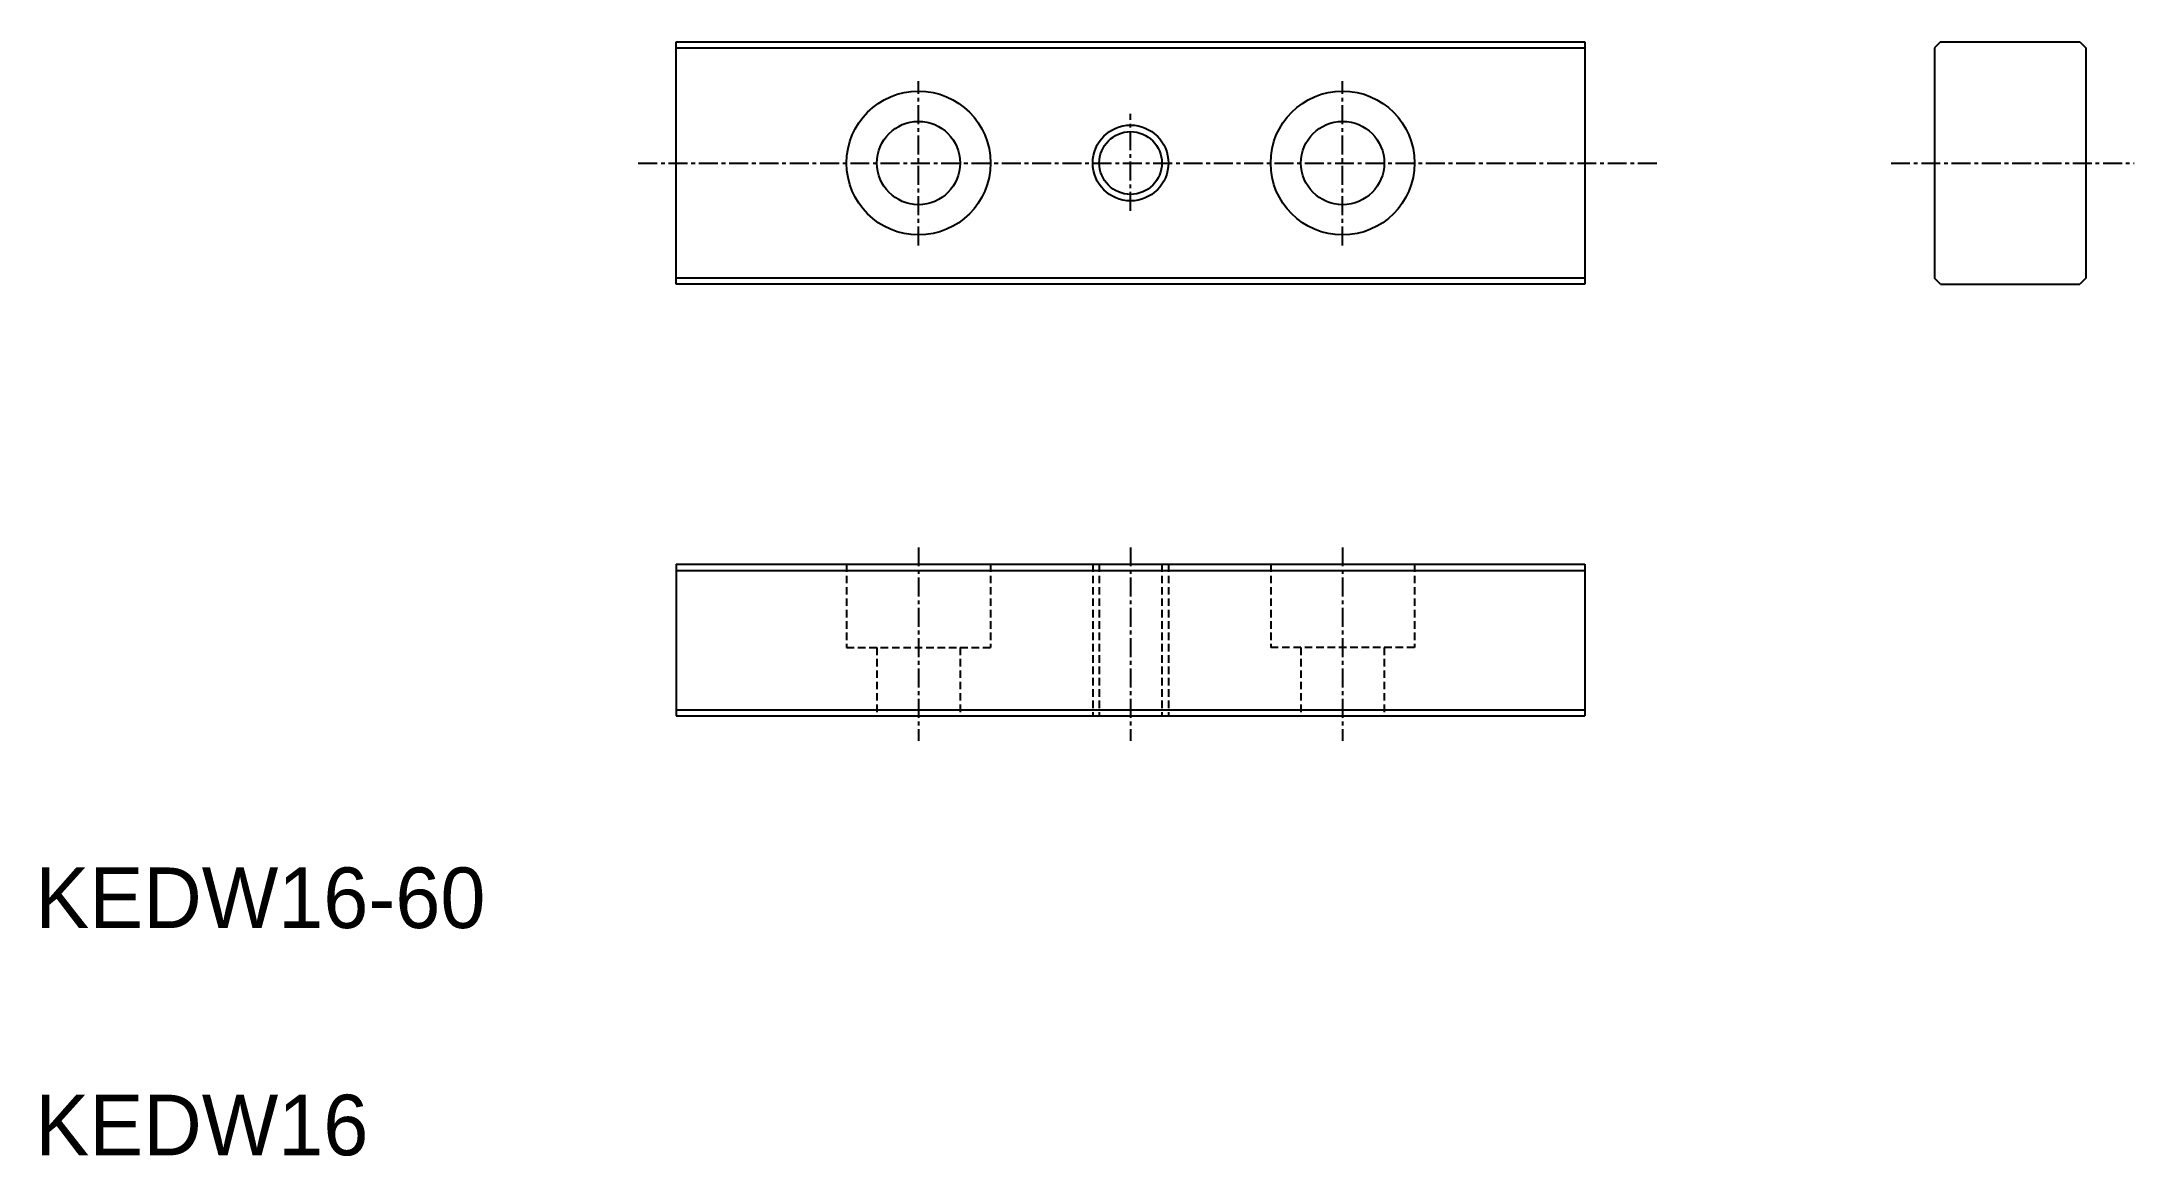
# Model space of a CAD drawing. Extents: x 10 to 149, y 10 to 83.
import ezdxf

# ---------------------------------------------------------------- set-up
doc = ezdxf.new("R2010")
doc.units = 0
doc.linetypes.add('CENTER', pattern=[2, 1.25, -0.25, 0.25, -0.25])
doc.linetypes.add('DASHED', pattern=[0.75, 0.5, -0.25])
doc.layers.get('0').update_dxf_attribs({"linetype": 'CONTINUOUS'})
doc.layers.add('CENTER', color=1, linetype='CENTER')

msp = doc.modelspace()

# ---------------------------------------------------------------- linework, layer by layer
at = {"color": 7, "linetype": 'CONTINUOUS'}
for p, q in [((52.32, 83.5), (112.32, 83.5)), ((52.32, 67.5), (52.32, 83.5)), ((112.32, 83.5), (112.32, 67.5)), ((135.8, 83.5), (135.4, 83.1)), ((135.4, 83.1), (135.4, 67.9)), ((135.8, 83.5), (145, 83.5)), ((145, 83.5), (145.4, 83.1)), ((145.4, 83.1), (145.4, 67.9)), ((135.8, 67.5), (135.4, 67.9)), ((145.4, 67.9), (145, 67.5)), ((112.32, 67.5), (52.32, 67.5)), ((135.8, 67.5), (145, 67.5)), ((52.32, 49.01), (112.32, 49.01)), ((52.32, 49.01), (52.32, 39.01)), ((112.32, 49.01), (112.32, 39.01)), ((52.32, 39.01), (112.32, 39.01))]:
    msp.add_line(p, q, dxfattribs=at)
at = {"color": 3, "linetype": 'CONTINUOUS'}
for p, q in [((52.32, 83.1), (112.32, 83.1)), ((112.32, 67.9), (52.32, 67.9)), ((52.32, 48.61), (112.32, 48.61)), ((52.32, 39.41), (112.32, 39.41))]:
    msp.add_line(p, q, dxfattribs=at)
at = {"color": 3, "linetype": 'DASHED'}
for p, q in [((63.57, 49.01), (63.57, 43.51)), ((73.07, 49.01), (73.07, 43.51)), ((79.82, 49.01), (79.82, 39.01)), ((80.25, 49.01), (80.25, 39.01)), ((84.39, 49.01), (84.39, 39.01)), ((84.82, 49.01), (84.82, 39.01)), ((91.57, 49.01), (91.57, 43.51)), ((101.07, 49.01), (101.07, 43.51)), ((63.57, 43.51), (73.07, 43.51)), ((63.57, 43.51), (73.07, 43.51)), ((65.57, 43.51), (65.57, 39.01)), ((71.07, 43.51), (71.07, 39.01)), ((101.07, 43.51), (91.57, 43.51)), ((101.07, 43.51), (91.57, 43.51)), ((93.57, 43.51), (93.57, 39.01)), ((99.07, 43.51), (99.07, 39.01))]:
    msp.add_line(p, q, dxfattribs=at)
at = {"color": 7, "linetype": 'CONTINUOUS'}
for centre, radius in [((68.32, 75.5), 4.75), ((96.32, 75.5), 4.75), ((68.32, 75.5), 2.75), ((82.32, 75.5), 2.07), ((96.32, 75.5), 2.75)]:
    msp.add_circle(centre, radius, dxfattribs=at)
at = {"color": 3, "linetype": 'CONTINUOUS'}
msp.add_circle((82.32, 75.5), 2.5, dxfattribs=at)
at = {"layer": 'CENTER', "color": 1, "linetype": 'CENTER'}
for p, q in [((68.32, 70.06), (68.32, 80.9)), ((96.32, 70.06), (96.32, 80.9)), ((82.32, 72.34), (82.32, 78.75)), ((49.82, 75.5), (117.32, 75.5)), ((132.53, 75.5), (148.58, 75.5)), ((68.32, 50.13), (68.32, 37.35)), ((82.32, 50.13), (82.32, 37.35)), ((96.32, 50.13), (96.32, 37.35))]:
    msp.add_line(p, q, dxfattribs=at)

# ---------------------------------------------------------------- texts
at = {"color": 7, "linetype": 'CONTINUOUS'}
for s, p in [('KEDW16-60', (10, 25)), ('KEDW16', (10, 10))]:
    msp.add_text(s, height=4, dxfattribs=at).set_placement(p)

doc.saveas('drawing.dxf')
